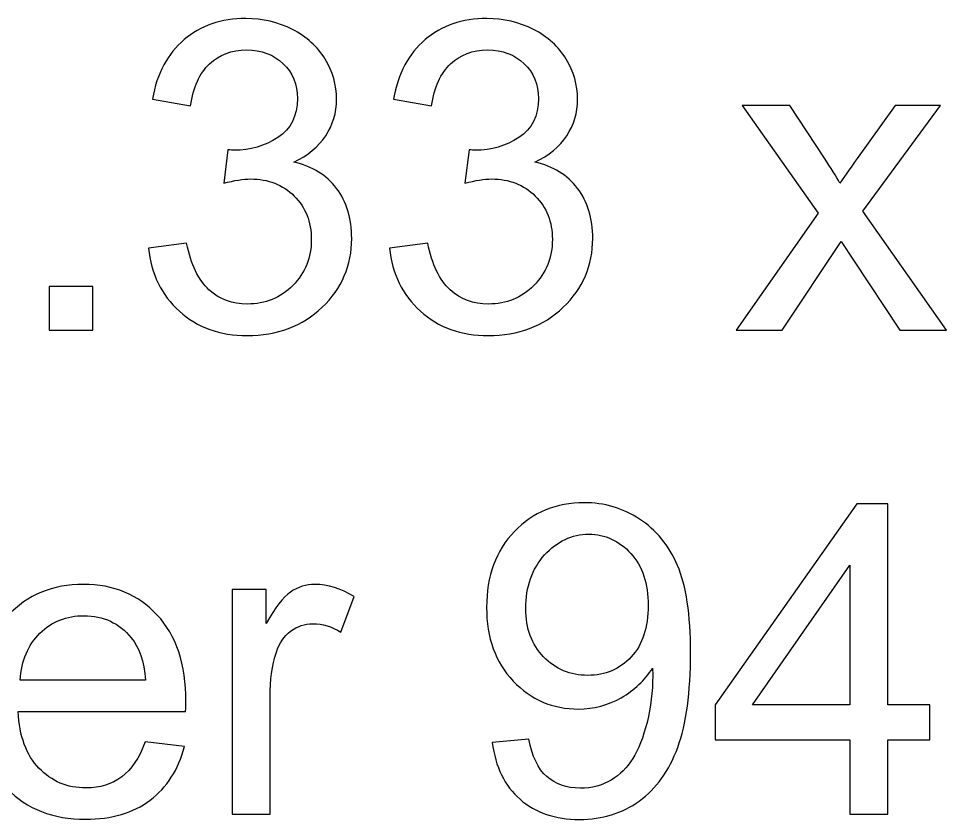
# Model space of a CAD drawing. Header units: inches. Extents: x -3.1 to 14.9, y -9.8 to 5.5.
# Drawn here: x 9.734 to 10.447, y 4.91 to 5.526 of the extents above; entities that cross this region are included whole.
import ezdxf

# ---------------------------------------------------------------- set-up
doc = ezdxf.new("R2010")
doc.units = ezdxf.units.IN
doc.header["$MEASUREMENT"] = 0
doc.layers.add('Layer 1', color=7, linetype='Continuous')

msp = doc.modelspace()

# ---------------------------------------------------------------- linework, layer by layer
at = {"layer": 'Layer 1', "color": 250}
for points, knots in [([(9.8337, 5.34928), (9.8337, 5.34928), (9.86298, 5.35317), (9.86298, 5.35317), (9.86298, 5.35317), (9.86637, 5.33656), (9.87209, 5.32461), (9.88015, 5.31728), (9.88015, 5.31728), (9.88826, 5.30994), (9.89809, 5.30628), (9.9097, 5.30628), (9.9097, 5.30628), (9.92348, 5.30628), (9.93515, 5.31106), (9.94465, 5.32061), (9.94465, 5.32061), (9.95409, 5.33017), (9.95887, 5.342), (9.95887, 5.35611), (9.95887, 5.35611), (9.95887, 5.36956), (9.95448, 5.38067), (9.9457, 5.38939), (9.9457, 5.38939), (9.93687, 5.39811), (9.9257, 5.4025), (9.91215, 5.4025), (9.91215, 5.4025), (9.90659, 5.4025), (9.8997, 5.40139), (9.89148, 5.39922), (9.89148, 5.39922), (9.89148, 5.39922), (9.89476, 5.42494), (9.89476, 5.42494), (9.89476, 5.42494), (9.8967, 5.42472), (9.89826, 5.42461), (9.89948, 5.42461), (9.89948, 5.42461), (9.91193, 5.42461), (9.92315, 5.42789), (9.93315, 5.43439), (9.93315, 5.43439), (9.94315, 5.44089), (9.94815, 5.45094), (9.94815, 5.4645), (9.94815, 5.4645), (9.94815, 5.47522), (9.94448, 5.48417), (9.9372, 5.49117), (9.9372, 5.49117), (9.92993, 5.49822), (9.92054, 5.50178), (9.90904, 5.50178), (9.90904, 5.50178), (9.89765, 5.50178), (9.88815, 5.49817), (9.88059, 5.49106), (9.88059, 5.49106), (9.87298, 5.48389), (9.86809, 5.47311), (9.86593, 5.45878), (9.86593, 5.45878), (9.86593, 5.45878), (9.83665, 5.464), (9.83665, 5.464), (9.83665, 5.464), (9.8402, 5.48367), (9.84837, 5.49889), (9.86104, 5.50967), (9.86104, 5.50967), (9.87376, 5.52045), (9.88954, 5.52589), (9.90843, 5.52589), (9.90843, 5.52589), (9.92143, 5.52589), (9.93343, 5.52306), (9.94437, 5.5175), (9.94437, 5.5175), (9.95531, 5.51189), (9.9637, 5.50428), (9.96954, 5.49461), (9.96954, 5.49461), (9.97531, 5.48495), (9.97826, 5.47472), (9.97826, 5.46383), (9.97826, 5.46383), (9.97826, 5.45356), (9.97548, 5.44417), (9.96993, 5.43567), (9.96993, 5.43567), (9.96437, 5.42722), (9.9562, 5.4205), (9.94537, 5.4155), (9.94537, 5.4155), (9.95948, 5.41228), (9.97043, 5.4055), (9.97826, 5.39522), (9.97826, 5.39522), (9.98604, 5.385), (9.98993, 5.37217), (9.98993, 5.35678), (9.98993, 5.35678), (9.98993, 5.33594), (9.98237, 5.31828), (9.96715, 5.30378), (9.96715, 5.30378), (9.95198, 5.28928), (9.93276, 5.28206), (9.90954, 5.28206), (9.90954, 5.28206), (9.88859, 5.28206), (9.8712, 5.28828), (9.85737, 5.30078), (9.85737, 5.30078), (9.84354, 5.31322), (9.83565, 5.32939), (9.8337, 5.34928)], [0, 0, 0, 0, 0.032258, 0.032258, 0.032258, 0.032258, 0.064516, 0.064516, 0.064516, 0.064516, 0.096774, 0.096774, 0.096774, 0.096774, 0.129032, 0.129032, 0.129032, 0.129032, 0.16129, 0.16129, 0.16129, 0.16129, 0.193548, 0.193548, 0.193548, 0.193548, 0.225806, 0.225806, 0.225806, 0.225806, 0.258065, 0.258065, 0.258065, 0.258065, 0.290323, 0.290323, 0.290323, 0.290323, 0.322581, 0.322581, 0.322581, 0.322581, 0.354839, 0.354839, 0.354839, 0.354839, 0.387097, 0.387097, 0.387097, 0.387097, 0.419355, 0.419355, 0.419355, 0.419355, 0.451613, 0.451613, 0.451613, 0.451613, 0.483871, 0.483871, 0.483871, 0.483871, 0.516129, 0.516129, 0.516129, 0.516129, 0.548387, 0.548387, 0.548387, 0.548387, 0.580645, 0.580645, 0.580645, 0.580645, 0.612903, 0.612903, 0.612903, 0.612903, 0.645161, 0.645161, 0.645161, 0.645161, 0.677419, 0.677419, 0.677419, 0.677419, 0.709677, 0.709677, 0.709677, 0.709677, 0.741935, 0.741935, 0.741935, 0.741935, 0.774194, 0.774194, 0.774194, 0.774194, 0.806452, 0.806452, 0.806452, 0.806452, 0.83871, 0.83871, 0.83871, 0.83871, 0.870968, 0.870968, 0.870968, 0.870968, 0.903226, 0.903226, 0.903226, 0.903226, 0.935484, 0.935484, 0.935484, 0.935484, 1, 1, 1, 1]), ([(10.01909, 5.34928), (10.01909, 5.34928), (10.04837, 5.35317), (10.04837, 5.35317), (10.04837, 5.35317), (10.05176, 5.33656), (10.05748, 5.32461), (10.06554, 5.31728), (10.06554, 5.31728), (10.07365, 5.30994), (10.08348, 5.30628), (10.09509, 5.30628), (10.09509, 5.30628), (10.10887, 5.30628), (10.12054, 5.31106), (10.13004, 5.32061), (10.13004, 5.32061), (10.13948, 5.33017), (10.14426, 5.342), (10.14426, 5.35611), (10.14426, 5.35611), (10.14426, 5.36956), (10.13987, 5.38067), (10.13109, 5.38939), (10.13109, 5.38939), (10.12226, 5.39811), (10.11109, 5.4025), (10.09754, 5.4025), (10.09754, 5.4025), (10.09198, 5.4025), (10.08509, 5.40139), (10.07687, 5.39922), (10.07687, 5.39922), (10.07687, 5.39922), (10.08015, 5.42494), (10.08015, 5.42494), (10.08015, 5.42494), (10.08209, 5.42472), (10.08365, 5.42461), (10.08487, 5.42461), (10.08487, 5.42461), (10.09732, 5.42461), (10.10854, 5.42789), (10.11854, 5.43439), (10.11854, 5.43439), (10.12854, 5.44089), (10.13354, 5.45094), (10.13354, 5.4645), (10.13354, 5.4645), (10.13354, 5.47522), (10.12987, 5.48417), (10.12259, 5.49117), (10.12259, 5.49117), (10.11532, 5.49822), (10.10593, 5.50178), (10.09443, 5.50178), (10.09443, 5.50178), (10.08304, 5.50178), (10.07354, 5.49817), (10.06598, 5.49106), (10.06598, 5.49106), (10.05837, 5.48389), (10.05348, 5.47311), (10.05131, 5.45878), (10.05131, 5.45878), (10.05131, 5.45878), (10.02204, 5.464), (10.02204, 5.464), (10.02204, 5.464), (10.02559, 5.48367), (10.03376, 5.49889), (10.04643, 5.50967), (10.04643, 5.50967), (10.05915, 5.52045), (10.07493, 5.52589), (10.09382, 5.52589), (10.09382, 5.52589), (10.10682, 5.52589), (10.11882, 5.52306), (10.12976, 5.5175), (10.12976, 5.5175), (10.1407, 5.51189), (10.14909, 5.50428), (10.15493, 5.49461), (10.15493, 5.49461), (10.1607, 5.48495), (10.16365, 5.47472), (10.16365, 5.46383), (10.16365, 5.46383), (10.16365, 5.45356), (10.16087, 5.44417), (10.15532, 5.43567), (10.15532, 5.43567), (10.14976, 5.42722), (10.14159, 5.4205), (10.13076, 5.4155), (10.13076, 5.4155), (10.14487, 5.41228), (10.15582, 5.4055), (10.16365, 5.39522), (10.16365, 5.39522), (10.17143, 5.385), (10.17532, 5.37217), (10.17532, 5.35678), (10.17532, 5.35678), (10.17532, 5.33594), (10.16776, 5.31828), (10.15254, 5.30378), (10.15254, 5.30378), (10.13737, 5.28928), (10.11815, 5.28206), (10.09493, 5.28206), (10.09493, 5.28206), (10.07398, 5.28206), (10.05659, 5.28828), (10.04276, 5.30078), (10.04276, 5.30078), (10.02893, 5.31322), (10.02104, 5.32939), (10.01909, 5.34928)], [0, 0, 0, 0, 0.032258, 0.032258, 0.032258, 0.032258, 0.064516, 0.064516, 0.064516, 0.064516, 0.096774, 0.096774, 0.096774, 0.096774, 0.129032, 0.129032, 0.129032, 0.129032, 0.16129, 0.16129, 0.16129, 0.16129, 0.193548, 0.193548, 0.193548, 0.193548, 0.225806, 0.225806, 0.225806, 0.225806, 0.258065, 0.258065, 0.258065, 0.258065, 0.290323, 0.290323, 0.290323, 0.290323, 0.322581, 0.322581, 0.322581, 0.322581, 0.354839, 0.354839, 0.354839, 0.354839, 0.387097, 0.387097, 0.387097, 0.387097, 0.419355, 0.419355, 0.419355, 0.419355, 0.451613, 0.451613, 0.451613, 0.451613, 0.483871, 0.483871, 0.483871, 0.483871, 0.516129, 0.516129, 0.516129, 0.516129, 0.548387, 0.548387, 0.548387, 0.548387, 0.580645, 0.580645, 0.580645, 0.580645, 0.612903, 0.612903, 0.612903, 0.612903, 0.645161, 0.645161, 0.645161, 0.645161, 0.677419, 0.677419, 0.677419, 0.677419, 0.709677, 0.709677, 0.709677, 0.709677, 0.741935, 0.741935, 0.741935, 0.741935, 0.774194, 0.774194, 0.774194, 0.774194, 0.806452, 0.806452, 0.806452, 0.806452, 0.83871, 0.83871, 0.83871, 0.83871, 0.870968, 0.870968, 0.870968, 0.870968, 0.903226, 0.903226, 0.903226, 0.903226, 0.935484, 0.935484, 0.935484, 0.935484, 1, 1, 1, 1]), ([(10.28554, 5.28628), (10.28554, 5.28628), (10.3487, 5.37611), (10.3487, 5.37611), (10.3487, 5.37611), (10.3487, 5.37611), (10.29026, 5.45911), (10.29026, 5.45911), (10.29026, 5.45911), (10.29026, 5.45911), (10.32687, 5.45911), (10.32687, 5.45911), (10.32687, 5.45911), (10.32687, 5.45911), (10.35343, 5.41861), (10.35343, 5.41861), (10.35343, 5.41861), (10.35837, 5.41089), (10.36243, 5.40444), (10.36543, 5.39922), (10.36543, 5.39922), (10.3702, 5.40639), (10.37459, 5.41272), (10.37865, 5.41828), (10.37865, 5.41828), (10.37865, 5.41828), (10.40776, 5.45911), (10.40776, 5.45911), (10.40776, 5.45911), (10.40776, 5.45911), (10.44276, 5.45911), (10.44276, 5.45911), (10.44276, 5.45911), (10.44276, 5.45911), (10.38304, 5.37772), (10.38304, 5.37772), (10.38304, 5.37772), (10.38304, 5.37772), (10.44732, 5.28628), (10.44732, 5.28628), (10.44732, 5.28628), (10.44732, 5.28628), (10.41137, 5.28628), (10.41137, 5.28628), (10.41137, 5.28628), (10.41137, 5.28628), (10.37587, 5.34), (10.37587, 5.34), (10.37587, 5.34), (10.37587, 5.34), (10.36643, 5.3545), (10.36643, 5.3545), (10.36643, 5.3545), (10.36643, 5.3545), (10.32104, 5.28628), (10.32104, 5.28628), (10.32104, 5.28628), (10.32104, 5.28628), (10.28554, 5.28628), (10.28554, 5.28628)], [0, 0, 0, 0, 0.0625, 0.0625, 0.0625, 0.0625, 0.125, 0.125, 0.125, 0.125, 0.1875, 0.1875, 0.1875, 0.1875, 0.25, 0.25, 0.25, 0.25, 0.3125, 0.3125, 0.3125, 0.3125, 0.375, 0.375, 0.375, 0.375, 0.4375, 0.4375, 0.4375, 0.4375, 0.5, 0.5, 0.5, 0.5, 0.5625, 0.5625, 0.5625, 0.5625, 0.625, 0.625, 0.625, 0.625, 0.6875, 0.6875, 0.6875, 0.6875, 0.75, 0.75, 0.75, 0.75, 0.8125, 0.8125, 0.8125, 0.8125, 0.875, 0.875, 0.875, 0.875, 1, 1, 1, 1]), ([(9.75737, 5.28628), (9.75737, 5.28628), (9.75737, 5.31967), (9.75737, 5.31967), (9.75737, 5.31967), (9.75737, 5.31967), (9.79076, 5.31967), (9.79076, 5.31967), (9.79076, 5.31967), (9.79076, 5.31967), (9.79076, 5.28628), (9.79076, 5.28628), (9.79076, 5.28628), (9.79076, 5.28628), (9.75737, 5.28628), (9.75737, 5.28628)], [0, 0, 0, 0, 0.2, 0.2, 0.2, 0.2, 0.4, 0.4, 0.4, 0.4, 0.6, 0.6, 0.6, 0.6, 1, 1, 1, 1]), ([(10.09804, 4.96906), (10.09804, 4.96906), (10.12621, 4.97167), (10.12621, 4.97167), (10.12621, 4.97167), (10.1286, 4.95844), (10.13315, 4.94883), (10.13987, 4.94283), (10.13987, 4.94283), (10.1466, 4.93689), (10.15521, 4.93389), (10.16576, 4.93389), (10.16576, 4.93389), (10.17476, 4.93389), (10.18265, 4.93594), (10.18943, 4.94011), (10.18943, 4.94011), (10.19621, 4.94422), (10.20176, 4.94972), (10.2061, 4.95661), (10.2061, 4.95661), (10.21048, 4.9635), (10.2141, 4.97283), (10.21704, 4.9845), (10.21704, 4.9845), (10.21993, 4.99622), (10.22143, 5.00817), (10.22143, 5.02033), (10.22143, 5.02033), (10.22143, 5.02161), (10.22137, 5.02361), (10.22126, 5.02617), (10.22126, 5.02617), (10.21537, 5.01689), (10.20737, 5.00928), (10.19726, 5.0035), (10.19726, 5.0035), (10.1871, 4.99767), (10.1761, 4.99478), (10.16432, 4.99478), (10.16432, 4.99478), (10.14454, 4.99478), (10.12782, 5.00194), (10.11415, 5.01628), (10.11415, 5.01628), (10.10048, 5.03061), (10.09365, 5.04944), (10.09365, 5.07289), (10.09365, 5.07289), (10.09365, 5.09711), (10.10076, 5.11656), (10.11504, 5.13133), (10.11504, 5.13133), (10.12932, 5.14611), (10.14721, 5.1535), (10.16871, 5.1535), (10.16871, 5.1535), (10.18421, 5.1535), (10.19837, 5.14928), (10.21126, 5.14094), (10.21126, 5.14094), (10.2241, 5.13261), (10.23387, 5.12067), (10.24054, 5.10522), (10.24054, 5.10522), (10.24721, 5.08978), (10.25054, 5.06739), (10.25054, 5.03806), (10.25054, 5.03806), (10.25054, 5.00761), (10.24726, 4.98333), (10.24065, 4.96522), (10.24065, 4.96522), (10.23398, 4.94717), (10.22415, 4.93344), (10.2111, 4.924), (10.2111, 4.924), (10.19798, 4.91456), (10.18271, 4.90983), (10.1651, 4.90983), (10.1651, 4.90983), (10.14643, 4.90983), (10.13121, 4.915), (10.11937, 4.92539), (10.11937, 4.92539), (10.10754, 4.93572), (10.10043, 4.95028), (10.09804, 4.96906)], [0, 0, 0, 0, 0.043478, 0.043478, 0.043478, 0.043478, 0.086957, 0.086957, 0.086957, 0.086957, 0.130435, 0.130435, 0.130435, 0.130435, 0.173913, 0.173913, 0.173913, 0.173913, 0.217391, 0.217391, 0.217391, 0.217391, 0.26087, 0.26087, 0.26087, 0.26087, 0.304348, 0.304348, 0.304348, 0.304348, 0.347826, 0.347826, 0.347826, 0.347826, 0.391304, 0.391304, 0.391304, 0.391304, 0.434783, 0.434783, 0.434783, 0.434783, 0.478261, 0.478261, 0.478261, 0.478261, 0.521739, 0.521739, 0.521739, 0.521739, 0.565217, 0.565217, 0.565217, 0.565217, 0.608696, 0.608696, 0.608696, 0.608696, 0.652174, 0.652174, 0.652174, 0.652174, 0.695652, 0.695652, 0.695652, 0.695652, 0.73913, 0.73913, 0.73913, 0.73913, 0.782609, 0.782609, 0.782609, 0.782609, 0.826087, 0.826087, 0.826087, 0.826087, 0.869565, 0.869565, 0.869565, 0.869565, 0.913043, 0.913043, 0.913043, 0.913043, 1, 1, 1, 1]), ([(10.37293, 4.91389), (10.37293, 4.91389), (10.37293, 4.971), (10.37293, 4.971), (10.37293, 4.971), (10.37293, 4.971), (10.26943, 4.971), (10.26943, 4.971), (10.26943, 4.971), (10.26943, 4.971), (10.26943, 4.99789), (10.26943, 4.99789), (10.26943, 4.99789), (10.26943, 4.99789), (10.37832, 5.1525), (10.37832, 5.1525), (10.37832, 5.1525), (10.37832, 5.1525), (10.40226, 5.1525), (10.40226, 5.1525), (10.40226, 5.1525), (10.40226, 5.1525), (10.40226, 4.99789), (10.40226, 4.99789), (10.40226, 4.99789), (10.40226, 4.99789), (10.43449, 4.99789), (10.43449, 4.99789), (10.43449, 4.99789), (10.43449, 4.99789), (10.43449, 4.971), (10.43449, 4.971), (10.43449, 4.971), (10.43449, 4.971), (10.40226, 4.971), (10.40226, 4.971), (10.40226, 4.971), (10.40226, 4.971), (10.40226, 4.91389), (10.40226, 4.91389), (10.40226, 4.91389), (10.40226, 4.91389), (10.37293, 4.91389), (10.37293, 4.91389)], [0, 0, 0, 0, 0.083333, 0.083333, 0.083333, 0.083333, 0.166667, 0.166667, 0.166667, 0.166667, 0.25, 0.25, 0.25, 0.25, 0.333333, 0.333333, 0.333333, 0.333333, 0.416667, 0.416667, 0.416667, 0.416667, 0.5, 0.5, 0.5, 0.5, 0.583333, 0.583333, 0.583333, 0.583333, 0.666667, 0.666667, 0.666667, 0.666667, 0.75, 0.75, 0.75, 0.75, 0.833333, 0.833333, 0.833333, 0.833333, 1, 1, 1, 1]), ([(10.21798, 5.07439), (10.21798, 5.09117), (10.21354, 5.10456), (10.2046, 5.11439), (10.2046, 5.11439), (10.1956, 5.12428), (10.18487, 5.12922), (10.17226, 5.12922), (10.17226, 5.12922), (10.15926, 5.12922), (10.14793, 5.12389), (10.13826, 5.11328), (10.13826, 5.11328), (10.1286, 5.10261), (10.12376, 5.08883), (10.12376, 5.07194), (10.12376, 5.07194), (10.12376, 5.05672), (10.12837, 5.04439), (10.13754, 5.03489), (10.13754, 5.03489), (10.14671, 5.02539), (10.15798, 5.02067), (10.17143, 5.02067), (10.17143, 5.02067), (10.18504, 5.02067), (10.19615, 5.02539), (10.20487, 5.03489), (10.20487, 5.03489), (10.21365, 5.04439), (10.21798, 5.05756), (10.21798, 5.07439)], [0, 0, 0, 0, 0.111111, 0.111111, 0.111111, 0.111111, 0.222222, 0.222222, 0.222222, 0.222222, 0.333333, 0.333333, 0.333333, 0.333333, 0.444444, 0.444444, 0.444444, 0.444444, 0.555556, 0.555556, 0.555556, 0.555556, 0.666667, 0.666667, 0.666667, 0.666667, 0.777778, 0.777778, 0.777778, 0.777778, 1, 1, 1, 1]), ([(10.37293, 4.99789), (10.37293, 4.99789), (10.37293, 5.10544), (10.37293, 5.10544), (10.37293, 5.10544), (10.37293, 5.10544), (10.29826, 4.99789), (10.29826, 4.99789), (10.29826, 4.99789), (10.29826, 4.99789), (10.37293, 4.99789), (10.37293, 4.99789)], [0, 0, 0, 0, 0.25, 0.25, 0.25, 0.25, 0.5, 0.5, 0.5, 0.5, 1, 1, 1, 1]), ([(9.8311, 4.96956), (9.8311, 4.96956), (9.86137, 4.96583), (9.86137, 4.96583), (9.86137, 4.96583), (9.8566, 4.94811), (9.84776, 4.93439), (9.83487, 4.92461), (9.83487, 4.92461), (9.82193, 4.91489), (9.80543, 4.91), (9.78537, 4.91), (9.78537, 4.91), (9.7601, 4.91), (9.74004, 4.91778), (9.72526, 4.93333), (9.72526, 4.93333), (9.71043, 4.94889), (9.70304, 4.97072), (9.70304, 4.99883), (9.70304, 4.99883), (9.70304, 5.02794), (9.71054, 5.0505), (9.72548, 5.06656), (9.72548, 5.06656), (9.74048, 5.08261), (9.75987, 5.09067), (9.78376, 5.09067), (9.78376, 5.09067), (9.80687, 5.09067), (9.82576, 5.08278), (9.84037, 5.06706), (9.84037, 5.06706), (9.85504, 5.05133), (9.86237, 5.02917), (9.86237, 5.00067), (9.86237, 5.00067), (9.86237, 4.99889), (9.86232, 4.99628), (9.86221, 4.99283), (9.86221, 4.99283), (9.86221, 4.99283), (9.73332, 4.99283), (9.73332, 4.99283), (9.73332, 4.99283), (9.73437, 4.97383), (9.73976, 4.95928), (9.74943, 4.94922), (9.74943, 4.94922), (9.7591, 4.93911), (9.7711, 4.93406), (9.78554, 4.93406), (9.78554, 4.93406), (9.79626, 4.93406), (9.80543, 4.93689), (9.81304, 4.94256), (9.81304, 4.94256), (9.82065, 4.94817), (9.82665, 4.95717), (9.8311, 4.96956)], [0, 0, 0, 0, 0.0625, 0.0625, 0.0625, 0.0625, 0.125, 0.125, 0.125, 0.125, 0.1875, 0.1875, 0.1875, 0.1875, 0.25, 0.25, 0.25, 0.25, 0.3125, 0.3125, 0.3125, 0.3125, 0.375, 0.375, 0.375, 0.375, 0.4375, 0.4375, 0.4375, 0.4375, 0.5, 0.5, 0.5, 0.5, 0.5625, 0.5625, 0.5625, 0.5625, 0.625, 0.625, 0.625, 0.625, 0.6875, 0.6875, 0.6875, 0.6875, 0.75, 0.75, 0.75, 0.75, 0.8125, 0.8125, 0.8125, 0.8125, 0.875, 0.875, 0.875, 0.875, 1, 1, 1, 1]), ([(9.89787, 4.91389), (9.89787, 4.91389), (9.89787, 5.08672), (9.89787, 5.08672), (9.89787, 5.08672), (9.89787, 5.08672), (9.92421, 5.08672), (9.92421, 5.08672), (9.92421, 5.08672), (9.92421, 5.08672), (9.92421, 5.06056), (9.92421, 5.06056), (9.92421, 5.06056), (9.93093, 5.07278), (9.93715, 5.08089), (9.94287, 5.08478), (9.94287, 5.08478), (9.94854, 5.08867), (9.95482, 5.09067), (9.96165, 5.09067), (9.96165, 5.09067), (9.97154, 5.09067), (9.98154, 5.0875), (9.99176, 5.08122), (9.99176, 5.08122), (9.99176, 5.08122), (9.98165, 5.054), (9.98165, 5.054), (9.98165, 5.054), (9.97454, 5.05828), (9.96737, 5.06039), (9.96021, 5.06039), (9.96021, 5.06039), (9.95376, 5.06039), (9.94804, 5.05844), (9.94293, 5.05461), (9.94293, 5.05461), (9.93782, 5.05072), (9.93421, 5.04539), (9.93204, 5.03856), (9.93204, 5.03856), (9.92876, 5.02817), (9.92715, 5.01678), (9.92715, 5.00439), (9.92715, 5.00439), (9.92715, 5.00439), (9.92715, 4.91389), (9.92715, 4.91389), (9.92715, 4.91389), (9.92715, 4.91389), (9.89787, 4.91389), (9.89787, 4.91389)], [0, 0, 0, 0, 0.071429, 0.071429, 0.071429, 0.071429, 0.142857, 0.142857, 0.142857, 0.142857, 0.214286, 0.214286, 0.214286, 0.214286, 0.285714, 0.285714, 0.285714, 0.285714, 0.357143, 0.357143, 0.357143, 0.357143, 0.428571, 0.428571, 0.428571, 0.428571, 0.5, 0.5, 0.5, 0.5, 0.571429, 0.571429, 0.571429, 0.571429, 0.642857, 0.642857, 0.642857, 0.642857, 0.714286, 0.714286, 0.714286, 0.714286, 0.785714, 0.785714, 0.785714, 0.785714, 0.857143, 0.857143, 0.857143, 0.857143, 1, 1, 1, 1]), ([(9.73493, 5.01694), (9.73493, 5.01694), (9.83143, 5.01694), (9.83143, 5.01694), (9.83143, 5.01694), (9.83015, 5.03144), (9.82643, 5.04239), (9.82037, 5.04961), (9.82037, 5.04961), (9.81104, 5.06089), (9.79893, 5.06656), (9.7841, 5.06656), (9.7841, 5.06656), (9.77065, 5.06656), (9.75932, 5.06206), (9.75015, 5.05306), (9.75015, 5.05306), (9.74098, 5.04406), (9.73593, 5.032), (9.73493, 5.01694)], [0, 0, 0, 0, 0.166667, 0.166667, 0.166667, 0.166667, 0.333333, 0.333333, 0.333333, 0.333333, 0.5, 0.5, 0.5, 0.5, 0.666667, 0.666667, 0.666667, 0.666667, 1, 1, 1, 1])]:
    msp.add_open_spline(points, degree=3, knots=knots, dxfattribs=at)

doc.saveas('drawing.dxf')
